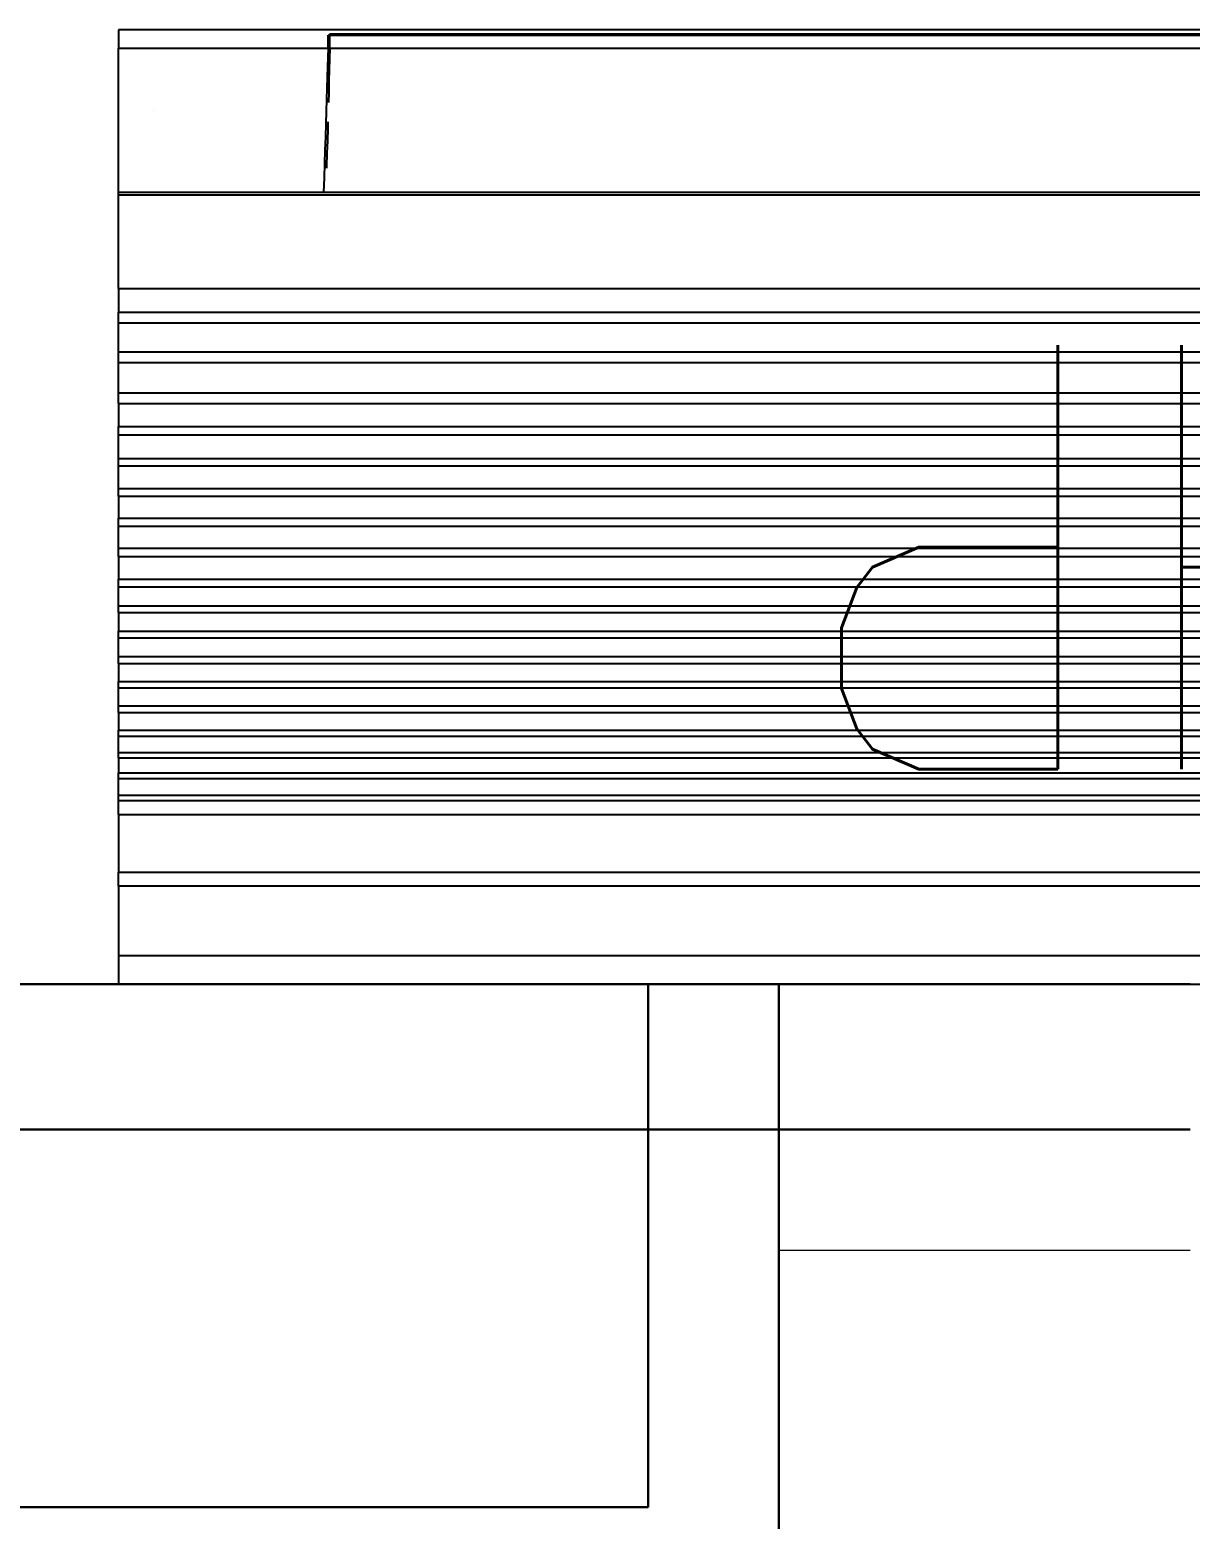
# Model space of a CAD drawing. Header units: inches. Extents: x -86208230 to 200276, y 9267 to 1246656.
# Drawn here: x 132155 to 133354, y 31496 to 33034 of the extents above; entities that cross this region are included whole.
import ezdxf

# ---------------------------------------------------------------- set-up
doc = ezdxf.new("R2010")
doc.units = ezdxf.units.IN
doc.header["$MEASUREMENT"] = 0
doc.layers.add('Edges', color=7, linetype='Continuous')
doc.layers.add('wall', color=8, linetype='Continuous', lineweight=30)
doc.layers.add('WIN', color=8, linetype='Continuous', lineweight=18)
doc.styles.add('LAILA', font='romans.shx', dxfattribs={"width": 0.85})

# ---------------------------------------------------------------- blocks, each defined once
blk = doc.blocks.new('air con')
at = {"layer": 'Edges'}
for p, q in [((71.402, 41.898), (152.402, 41.898)), ((152.402, 41.095), (152.402, 41.898)), ((71.402, 41.095), (152.402, 41.095)), ((152.402, 39.122), (152.402, 41.095)), ((71.402, 39.122), (152.402, 39.122)), ((152.402, 39.122), (152.402, 38.724)), ((152.402, 38.724), (71.402, 38.724)), ((152.402, 37.092), (152.402, 38.724)), ((152.402, 37.092), (71.402, 37.092)), ((152.402, 37.092), (152.402, 36.701)), ((152.402, 36.701), (71.402, 36.701)), ((152.402, 36.701), (152.402, 36.542)), ((152.402, 36.542), (71.402, 36.542)), ((152.402, 36.542), (152.402, 36.078)), ((152.402, 36.078), (71.402, 36.078)), ((152.402, 35.914), (71.402, 35.914)), ((152.402, 36.078), (152.402, 35.914)), ((152.402, 35.493), (152.402, 35.914)), ((152.402, 35.493), (71.402, 35.493)), ((152.402, 35.493), (152.402, 35.34)), ((152.402, 35.34), (71.402, 35.34)), ((152.402, 35.34), (152.402, 34.877)), ((152.402, 34.877), (71.402, 34.877)), ((152.402, 34.709), (71.402, 34.709)), ((152.402, 34.877), (152.402, 34.709)), ((152.402, 34.207), (152.402, 34.709)), ((152.402, 34.207), (71.402, 34.207)), ((152.402, 34.207), (152.402, 34.022)), ((152.402, 34.022), (71.402, 34.022)), ((152.402, 34.022), (152.402, 33.51)), ((152.402, 33.51), (71.402, 33.51)), ((152.402, 33.335), (71.402, 33.335)), ((152.402, 33.51), (152.402, 33.335)), ((152.402, 32.826), (152.402, 33.335)), ((152.402, 32.826), (71.402, 32.826)), ((152.402, 32.625), (71.402, 32.625)), ((152.402, 32.826), (152.402, 32.625)), ((152.402, 32.625), (152.402, 32.098)), ((152.402, 32.098), (71.402, 32.098)), ((152.402, 32.098), (152.402, 31.911)), ((152.402, 31.911), (71.402, 31.911)), ((152.402, 31.378), (152.402, 31.911)), ((152.402, 31.378), (71.402, 31.378)), ((152.402, 31.189), (71.402, 31.189)), ((152.402, 31.378), (152.402, 31.189)), ((152.402, 31.189), (152.402, 30.654)), ((152.402, 30.654), (71.402, 30.654)), ((152.402, 30.439), (71.402, 30.439)), ((152.402, 30.654), (152.402, 30.439)), ((152.402, 29.791), (152.402, 30.439)), ((152.402, 29.791), (71.402, 29.791)), ((152.402, 29.562), (71.402, 29.562)), ((152.402, 29.791), (152.402, 29.562)), ((152.402, 29.562), (152.402, 28.935)), ((152.402, 28.935), (71.402, 28.935)), ((152.402, 28.714), (71.402, 28.714)), ((152.402, 28.935), (152.402, 28.714)), ((152.402, 28.092), (152.402, 28.714)), ((152.402, 28.092), (71.402, 28.092)), ((152.402, 27.871), (71.402, 27.871)), ((152.402, 28.092), (152.402, 27.871)), ((152.402, 27.871), (152.402, 27.226)), ((152.402, 27.226), (71.402, 27.226)), ((152.402, 27.024), (71.402, 27.024)), ((152.402, 27.226), (152.402, 27.024)), ((152.402, 27.024), (152.402, 26.349)), ((152.402, 26.349), (71.402, 26.349)), ((152.402, 26.349), (152.402, 26.117)), ((152.402, 26.117), (71.402, 26.117)), ((152.402, 25.469), (152.402, 26.117)), ((152.402, 25.469), (71.402, 25.469)), ((152.402, 25.469), (152.402, 25.162)), ((152.402, 25.162), (71.402, 25.162)), ((152.402, 25.162), (152.402, 24.304)), ((152.402, 24.304), (71.402, 24.304)), ((152.402, 24.304), (152.402, 24.002)), ((152.402, 24.002), (71.402, 24.002)), ((152.402, 24.002), (152.402, 23.184)), ((152.402, 23.184), (71.402, 23.184)), ((152.402, 23.184), (152.402, 22.883)), ((152.402, 22.883), (71.402, 22.883)), ((152.402, 22.213), (152.402, 22.883)), ((152.402, 22.213), (71.402, 22.213)), ((152.402, 22.213), (152.402, 19.568)), ((152.402, 19.568), (71.402, 19.568)), ((152.402, 19.493), (71.402, 19.493)), ((146.588, 19.085), (146.601, 19.493)), ((152.402, 19.568), (152.402, 19.493)), ((152.402, 19.493), (152.402, 15.42)), ((146.575, 18.687), (146.588, 19.085)), ((146.504, 18.391), (146.514, 18.752)), ((146.514, 18.752), (146.516, 18.813)), ((146.562, 18.299), (146.575, 18.687)), ((146.494, 18.035), (146.504, 18.391)), ((146.55, 17.923), (146.562, 18.299)), ((146.484, 17.685), (146.494, 18.035)), ((146.538, 17.558), (146.55, 17.923)), ((146.479, 17.503), (146.484, 17.685)), ((146.527, 17.206), (146.538, 17.558)), ((146.456, 16.673), (146.464, 16.956)), ((146.505, 16.546), (146.516, 16.869)), ((146.516, 16.869), (146.527, 17.206)), ((151.402, 17.184), (151.402, 17.175)), ((146.447, 16.349), (146.456, 16.673)), ((146.495, 16.239), (146.505, 16.546)), ((146.429, 15.722), (146.438, 16.032)), ((146.438, 16.032), (146.447, 16.349)), ((146.486, 15.948), (146.495, 16.239)), ((146.421, 15.42), (146.429, 15.722)), ((146.468, 15.42), (146.477, 15.675)), ((146.477, 15.675), (146.486, 15.948)), ((146.421, 15.42), (76.921, 15.42)), ((146.468, 15.42), (146.421, 15.42)), ((146.421, 15.42), (146.421, 15.051)), ((152.402, 15.42), (146.468, 15.42)), ((146.468, 15.42), (146.468, 15.051)), ((152.402, 14.898), (152.402, 15.42)), ((71.402, 14.898), (152.402, 14.898)), ((146.421, 15.051), (76.921, 15.051)), ((146.421, 15.012), (76.921, 15.012)), ((146.468, 15.051), (146.421, 15.051)), ((146.421, 15.051), (146.421, 15.012))]:
    blk.add_line(p, q, dxfattribs=at)
blk = doc.blocks.new('1.5HP AIR CONDITION')
at = {"xscale": 36.51607049631966, "yscale": 36.51607049631966, "zscale": 36.51607049631966}
blk.add_blockref('air con', (-4086.2, -544), dxfattribs=at)
at = {"insert": (-704.8, 763.8), "char_height": 438.25, "width": 4290.862, "attachment_point": 1, "style": 'LAILA'}
blk.add_mtext('1.5HP', dxfattribs=at)

msp = doc.modelspace()

# ---------------------------------------------------------------- linework, layer by layer
at = {"layer": 'wall'}
for p, q in [((133353.7, 32048.1), (131803.7, 32048.1)), ((132793.7, 31508.1), (132793.7, 32048.1)), ((132928.7, 31373.1), (132928.7, 32048.1)), ((133353.7, 31898.1), (131803.7, 31898.1)), ((132793.7, 31508.1), (131863.7, 31508.1))]:
    msp.add_line(p, q, dxfattribs=at)
at = {"layer": 'WIN'}
msp.add_line((133353.7, 31773.1), (132928.7, 31773.1), dxfattribs=at)

# ---------------------------------------------------------------- block references
at = {"rotation": 180}
msp.add_blockref('1.5HP AIR CONDITION', (133725.4, 33034), dxfattribs=at)

doc.saveas('drawing.dxf')
